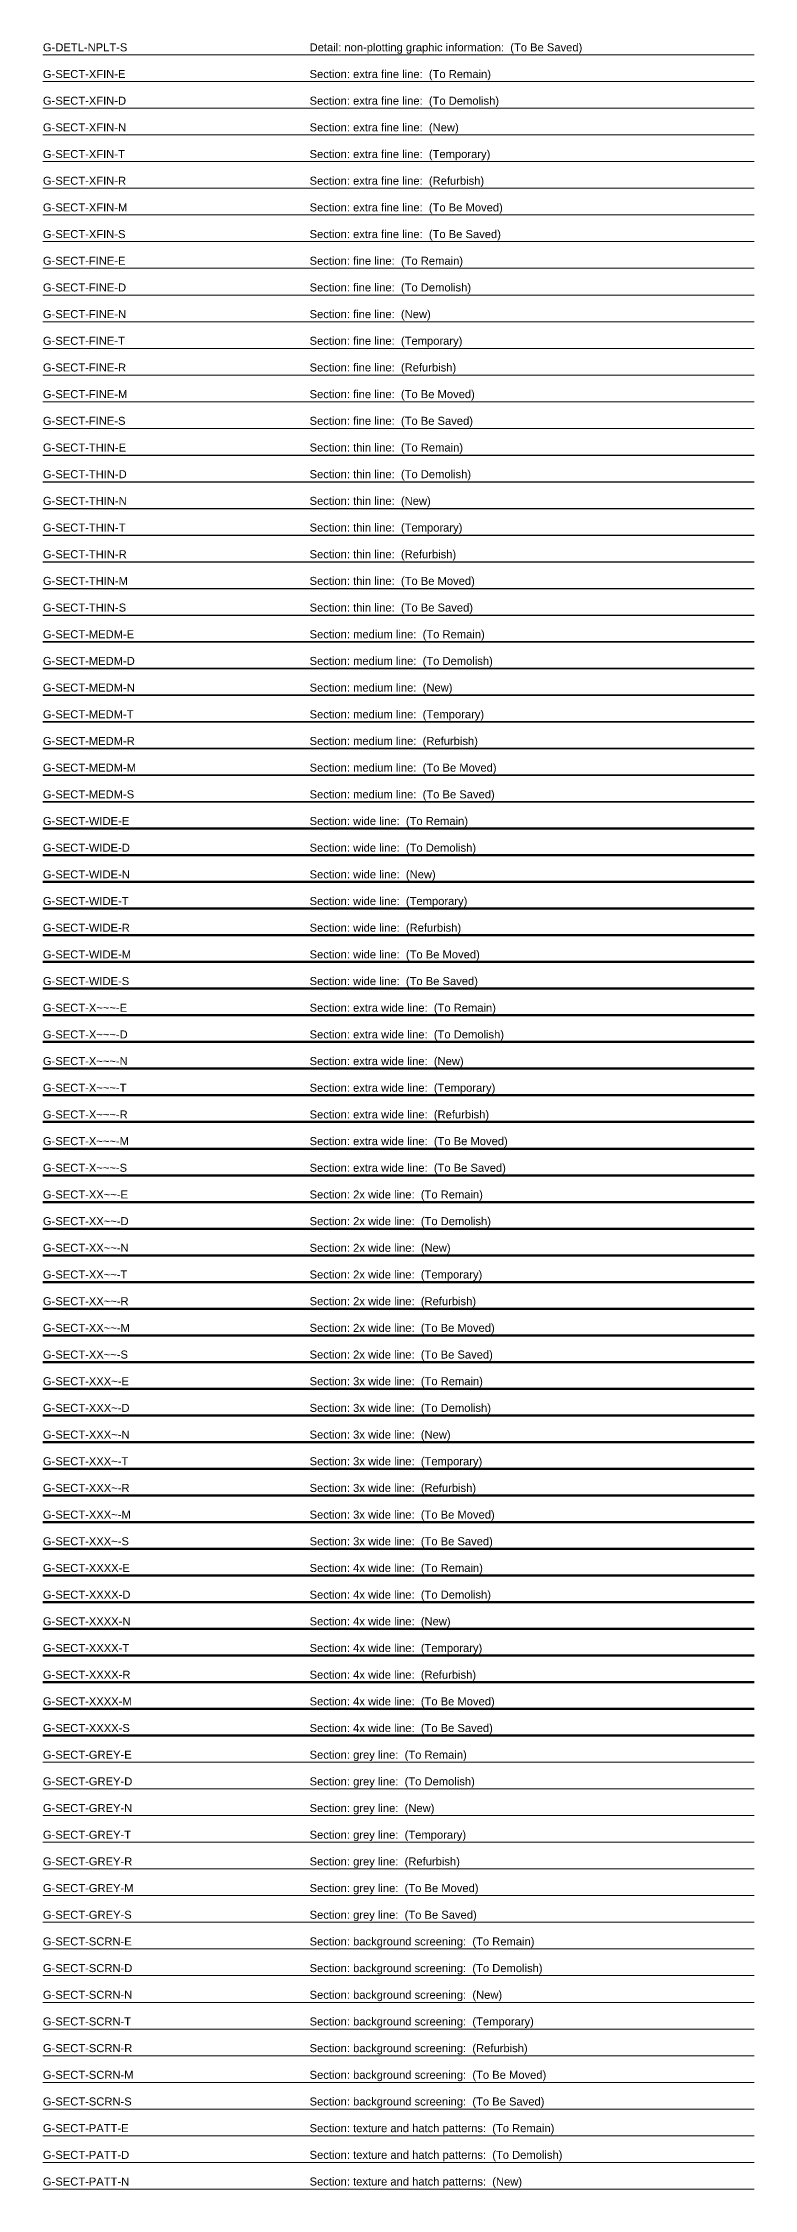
# Model space of a CAD drawing. Header units: millimetres. Extents: x 0 to 200, y -4838 to 3.
# Drawn here: x 0 to 200, y -3022 to -2419 of the extents above; entities that cross this region are included whole.
import ezdxf

# ---------------------------------------------------------------- set-up
doc = ezdxf.new("R2010")
doc.units = ezdxf.units.MM
doc.layers.add('G-DETL-NPLT-S', color=140, linetype='Continuous', lineweight=18, plot=False)
doc.layers.add('G-PLAN-NPLT-S', color=140, linetype='Continuous', lineweight=18, plot=False)
for name, color, linetype, lineweight in [('G-SECT-FINE-D', 11, 'Continuous', 18), ('G-SECT-FINE-E', 201, 'Continuous', 18), ('G-SECT-FINE-M', 51, 'Continuous', 18), ('G-SECT-FINE-N', 171, 'Continuous', 18), ('G-SECT-FINE-R', 131, 'Continuous', 18), ('G-SECT-FINE-S', 101, 'Continuous', 18), ('G-SECT-FINE-T', 31, 'Continuous', 18), ('G-SECT-GREY-D', 8, 'Continuous', 13), ('G-SECT-GREY-E', 8, 'Continuous', 13), ('G-SECT-GREY-M', 8, 'Continuous', 13), ('G-SECT-GREY-N', 8, 'Continuous', 13), ('G-SECT-GREY-R', 8, 'Continuous', 13), ('G-SECT-GREY-S', 8, 'Continuous', 13), ('G-SECT-GREY-T', 8, 'Continuous', 13), ('G-SECT-MEDM-D', 13, 'Continuous', 35), ('G-SECT-MEDM-E', 203, 'Continuous', 35), ('G-SECT-MEDM-M', 53, 'Continuous', 35), ('G-SECT-MEDM-N', 173, 'Continuous', 35), ('G-SECT-MEDM-R', 133, 'Continuous', 35), ('G-SECT-MEDM-S', 103, 'Continuous', 35), ('G-SECT-MEDM-T', 33, 'Continuous', 35), ('G-SECT-PATT-D', 19, 'Continuous', 13), ('G-SECT-PATT-E', 209, 'Continuous', 13), ('G-SECT-PATT-N', 179, 'Continuous', 13), ('G-SECT-SCRN-D', 9, 'Continuous', 13), ('G-SECT-SCRN-E', 9, 'Continuous', 13), ('G-SECT-SCRN-M', 9, 'Continuous', 13), ('G-SECT-SCRN-N', 9, 'Continuous', 13), ('G-SECT-SCRN-R', 9, 'Continuous', 13), ('G-SECT-SCRN-S', 9, 'Continuous', 13), ('G-SECT-SCRN-T', 9, 'Continuous', 13), ('G-SECT-THIN-D', 12, 'Continuous', 25), ('G-SECT-THIN-E', 202, 'Continuous', 25), ('G-SECT-THIN-M', 52, 'Continuous', 25), ('G-SECT-THIN-N', 172, 'Continuous', 25), ('G-SECT-THIN-R', 132, 'Continuous', 25), ('G-SECT-THIN-S', 102, 'Continuous', 25), ('G-SECT-THIN-T', 32, 'Continuous', 25), ('G-SECT-WIDE-D', 14, 'Continuous', 50), ('G-SECT-WIDE-E', 204, 'Continuous', 50), ('G-SECT-WIDE-M', 54, 'Continuous', 50), ('G-SECT-WIDE-N', 174, 'Continuous', 50), ('G-SECT-WIDE-R', 134, 'Continuous', 50), ('G-SECT-WIDE-S', 104, 'Continuous', 50), ('G-SECT-WIDE-T', 34, 'Continuous', 50), ('G-SECT-XFIN-D', 10, 'Continuous', 13), ('G-SECT-XFIN-E', 200, 'Continuous', 13), ('G-SECT-XFIN-M', 50, 'Continuous', 13), ('G-SECT-XFIN-N', 170, 'Continuous', 13), ('G-SECT-XFIN-R', 130, 'Continuous', 13), ('G-SECT-XFIN-S', 100, 'Continuous', 13), ('G-SECT-XFIN-T', 30, 'Continuous', 13), ('G-SECT-XXXX-D', 18, 'Continuous', 200), ('G-SECT-XXXX-E', 208, 'Continuous', 200), ('G-SECT-XXXX-M', 58, 'Continuous', 200), ('G-SECT-XXXX-N', 178, 'Continuous', 200), ('G-SECT-XXXX-R', 138, 'Continuous', 200), ('G-SECT-XXXX-S', 108, 'Continuous', 200), ('G-SECT-XXXX-T', 38, 'Continuous', 200), ('G-SECT-XXX~-D', 17, 'Continuous', 140), ('G-SECT-XXX~-E', 207, 'Continuous', 140), ('G-SECT-XXX~-M', 57, 'Continuous', 140), ('G-SECT-XXX~-N', 177, 'Continuous', 140), ('G-SECT-XXX~-R', 137, 'Continuous', 140), ('G-SECT-XXX~-S', 107, 'Continuous', 140), ('G-SECT-XXX~-T', 37, 'Continuous', 140), ('G-SECT-XX~~-D', 16, 'Continuous', 100), ('G-SECT-XX~~-E', 206, 'Continuous', 100), ('G-SECT-XX~~-M', 56, 'Continuous', 100), ('G-SECT-XX~~-N', 176, 'Continuous', 100), ('G-SECT-XX~~-R', 136, 'Continuous', 100), ('G-SECT-XX~~-S', 106, 'Continuous', 100), ('G-SECT-XX~~-T', 36, 'Continuous', 100), ('G-SECT-X~~~-D', 15, 'Continuous', 70), ('G-SECT-X~~~-E', 205, 'Continuous', 70), ('G-SECT-X~~~-M', 55, 'Continuous', 70), ('G-SECT-X~~~-N', 175, 'Continuous', 70), ('G-SECT-X~~~-R', 135, 'Continuous', 70), ('G-SECT-X~~~-S', 105, 'Continuous', 70), ('G-SECT-X~~~-T', 35, 'Continuous', 70)]:
    doc.layers.add(name, color=color, linetype=linetype, lineweight=lineweight)
doc.styles.get("Standard").update_dxf_attribs({"font": 'arial.ttf'})

# ---------------------------------------------------------------- blocks, each defined once
blk = doc.blocks.new('AecLayers_SingleLetter_Augmented_UpperPhasing_G_2D')
at = {"layer": 'G-DETL-NPLT-S'}
blk.add_line((0, -2422.5), (200, -2422.5), dxfattribs=at)
at = {"layer": 'G-SECT-FINE-D'}
blk.add_line((0, -2490), (200, -2490), dxfattribs=at)
at = {"layer": 'G-SECT-FINE-E'}
blk.add_line((0, -2482.5), (200, -2482.5), dxfattribs=at)
at = {"layer": 'G-SECT-FINE-M'}
blk.add_line((0, -2520), (200, -2520), dxfattribs=at)
at = {"layer": 'G-SECT-FINE-N'}
blk.add_line((0, -2497.5), (200, -2497.5), dxfattribs=at)
at = {"layer": 'G-SECT-FINE-R'}
blk.add_line((0, -2512.5), (200, -2512.5), dxfattribs=at)
at = {"layer": 'G-SECT-FINE-S'}
blk.add_line((0, -2527.5), (200, -2527.5), dxfattribs=at)
at = {"layer": 'G-SECT-FINE-T'}
blk.add_line((0, -2505), (200, -2505), dxfattribs=at)
at = {"layer": 'G-SECT-GREY-D'}
blk.add_line((0, -2910), (200, -2910), dxfattribs=at)
at = {"layer": 'G-SECT-GREY-E'}
blk.add_line((0, -2902.5), (200, -2902.5), dxfattribs=at)
at = {"layer": 'G-SECT-GREY-M'}
blk.add_line((0, -2940), (200, -2940), dxfattribs=at)
at = {"layer": 'G-SECT-GREY-N'}
blk.add_line((0, -2917.5), (200, -2917.5), dxfattribs=at)
at = {"layer": 'G-SECT-GREY-R'}
blk.add_line((0, -2932.5), (200, -2932.5), dxfattribs=at)
at = {"layer": 'G-SECT-GREY-S'}
blk.add_line((0, -2947.5), (200, -2947.5), dxfattribs=at)
at = {"layer": 'G-SECT-GREY-T'}
blk.add_line((0, -2925), (200, -2925), dxfattribs=at)
at = {"layer": 'G-SECT-MEDM-D'}
blk.add_line((0, -2595), (200, -2595), dxfattribs=at)
at = {"layer": 'G-SECT-MEDM-E'}
blk.add_line((0, -2587.5), (200, -2587.5), dxfattribs=at)
at = {"layer": 'G-SECT-MEDM-M'}
blk.add_line((0, -2625), (200, -2625), dxfattribs=at)
at = {"layer": 'G-SECT-MEDM-N'}
blk.add_line((0, -2602.5), (200, -2602.5), dxfattribs=at)
at = {"layer": 'G-SECT-MEDM-R'}
blk.add_line((0, -2617.5), (200, -2617.5), dxfattribs=at)
at = {"layer": 'G-SECT-MEDM-S'}
blk.add_line((0, -2632.5), (200, -2632.5), dxfattribs=at)
at = {"layer": 'G-SECT-MEDM-T'}
blk.add_line((0, -2610), (200, -2610), dxfattribs=at)
at = {"layer": 'G-SECT-PATT-D'}
blk.add_line((0, -3015), (200, -3015), dxfattribs=at)
at = {"layer": 'G-SECT-PATT-E'}
blk.add_line((0, -3007.5), (200, -3007.5), dxfattribs=at)
at = {"layer": 'G-SECT-PATT-N'}
blk.add_line((0, -3022.5), (200, -3022.5), dxfattribs=at)
at = {"layer": 'G-SECT-SCRN-D'}
blk.add_line((0, -2962.5), (200, -2962.5), dxfattribs=at)
at = {"layer": 'G-SECT-SCRN-E'}
blk.add_line((0, -2955), (200, -2955), dxfattribs=at)
at = {"layer": 'G-SECT-SCRN-M'}
blk.add_line((0, -2992.5), (200, -2992.5), dxfattribs=at)
at = {"layer": 'G-SECT-SCRN-N'}
blk.add_line((0, -2970), (200, -2970), dxfattribs=at)
at = {"layer": 'G-SECT-SCRN-R'}
blk.add_line((0, -2985), (200, -2985), dxfattribs=at)
at = {"layer": 'G-SECT-SCRN-S'}
blk.add_line((0, -3000), (200, -3000), dxfattribs=at)
at = {"layer": 'G-SECT-SCRN-T'}
blk.add_line((0, -2977.5), (200, -2977.5), dxfattribs=at)
at = {"layer": 'G-SECT-THIN-D'}
blk.add_line((0, -2542.5), (200, -2542.5), dxfattribs=at)
at = {"layer": 'G-SECT-THIN-E'}
blk.add_line((0, -2535), (200, -2535), dxfattribs=at)
at = {"layer": 'G-SECT-THIN-M'}
blk.add_line((0, -2572.5), (200, -2572.5), dxfattribs=at)
at = {"layer": 'G-SECT-THIN-N'}
blk.add_line((0, -2550), (200, -2550), dxfattribs=at)
at = {"layer": 'G-SECT-THIN-R'}
blk.add_line((0, -2565), (200, -2565), dxfattribs=at)
at = {"layer": 'G-SECT-THIN-S'}
blk.add_line((0, -2580), (200, -2580), dxfattribs=at)
at = {"layer": 'G-SECT-THIN-T'}
blk.add_line((0, -2557.5), (200, -2557.5), dxfattribs=at)
at = {"layer": 'G-SECT-WIDE-D'}
blk.add_line((0, -2647.5), (200, -2647.5), dxfattribs=at)
at = {"layer": 'G-SECT-WIDE-E'}
blk.add_line((0, -2640), (200, -2640), dxfattribs=at)
at = {"layer": 'G-SECT-WIDE-M'}
blk.add_line((0, -2677.5), (200, -2677.5), dxfattribs=at)
at = {"layer": 'G-SECT-WIDE-N'}
blk.add_line((0, -2655), (200, -2655), dxfattribs=at)
at = {"layer": 'G-SECT-WIDE-R'}
blk.add_line((0, -2670), (200, -2670), dxfattribs=at)
at = {"layer": 'G-SECT-WIDE-S'}
blk.add_line((0, -2685), (200, -2685), dxfattribs=at)
at = {"layer": 'G-SECT-WIDE-T'}
blk.add_line((0, -2662.5), (200, -2662.5), dxfattribs=at)
at = {"layer": 'G-SECT-XFIN-D'}
blk.add_line((0, -2437.5), (200, -2437.5), dxfattribs=at)
at = {"layer": 'G-SECT-XFIN-E'}
blk.add_line((0, -2430), (200, -2430), dxfattribs=at)
at = {"layer": 'G-SECT-XFIN-M'}
blk.add_line((0, -2467.5), (200, -2467.5), dxfattribs=at)
at = {"layer": 'G-SECT-XFIN-N'}
blk.add_line((0, -2445), (200, -2445), dxfattribs=at)
at = {"layer": 'G-SECT-XFIN-R'}
blk.add_line((0, -2460), (200, -2460), dxfattribs=at)
at = {"layer": 'G-SECT-XFIN-S'}
blk.add_line((0, -2475), (200, -2475), dxfattribs=at)
at = {"layer": 'G-SECT-XFIN-T'}
blk.add_line((0, -2452.5), (200, -2452.5), dxfattribs=at)
at = {"layer": 'G-SECT-XXXX-D'}
blk.add_line((0, -2857.5), (200, -2857.5), dxfattribs=at)
at = {"layer": 'G-SECT-XXXX-E'}
blk.add_line((0, -2850), (200, -2850), dxfattribs=at)
at = {"layer": 'G-SECT-XXXX-M'}
blk.add_line((0, -2887.5), (200, -2887.5), dxfattribs=at)
at = {"layer": 'G-SECT-XXXX-N'}
blk.add_line((0, -2865), (200, -2865), dxfattribs=at)
at = {"layer": 'G-SECT-XXXX-R'}
blk.add_line((0, -2880), (200, -2880), dxfattribs=at)
at = {"layer": 'G-SECT-XXXX-S'}
blk.add_line((0, -2895), (200, -2895), dxfattribs=at)
at = {"layer": 'G-SECT-XXXX-T'}
blk.add_line((0, -2872.5), (200, -2872.5), dxfattribs=at)
at = {"layer": 'G-SECT-XXX~-D'}
blk.add_line((0, -2805), (200, -2805), dxfattribs=at)
at = {"layer": 'G-SECT-XXX~-E'}
blk.add_line((0, -2797.5), (200, -2797.5), dxfattribs=at)
at = {"layer": 'G-SECT-XXX~-M'}
blk.add_line((0, -2835), (200, -2835), dxfattribs=at)
at = {"layer": 'G-SECT-XXX~-N'}
blk.add_line((0, -2812.5), (200, -2812.5), dxfattribs=at)
at = {"layer": 'G-SECT-XXX~-R'}
blk.add_line((0, -2827.5), (200, -2827.5), dxfattribs=at)
at = {"layer": 'G-SECT-XXX~-S'}
blk.add_line((0, -2842.5), (200, -2842.5), dxfattribs=at)
at = {"layer": 'G-SECT-XXX~-T'}
blk.add_line((0, -2820), (200, -2820), dxfattribs=at)
at = {"layer": 'G-SECT-XX~~-D'}
blk.add_line((0, -2752.5), (200, -2752.5), dxfattribs=at)
at = {"layer": 'G-SECT-XX~~-E'}
blk.add_line((0, -2745), (200, -2745), dxfattribs=at)
at = {"layer": 'G-SECT-XX~~-M'}
blk.add_line((0, -2782.5), (200, -2782.5), dxfattribs=at)
at = {"layer": 'G-SECT-XX~~-N'}
blk.add_line((0, -2760), (200, -2760), dxfattribs=at)
at = {"layer": 'G-SECT-XX~~-R'}
blk.add_line((0, -2775), (200, -2775), dxfattribs=at)
at = {"layer": 'G-SECT-XX~~-S'}
blk.add_line((0, -2790), (200, -2790), dxfattribs=at)
at = {"layer": 'G-SECT-XX~~-T'}
blk.add_line((0, -2767.5), (200, -2767.5), dxfattribs=at)
at = {"layer": 'G-SECT-X~~~-D'}
blk.add_line((0, -2700), (200, -2700), dxfattribs=at)
at = {"layer": 'G-SECT-X~~~-E'}
blk.add_line((0, -2692.5), (200, -2692.5), dxfattribs=at)
at = {"layer": 'G-SECT-X~~~-M'}
blk.add_line((0, -2730), (200, -2730), dxfattribs=at)
at = {"layer": 'G-SECT-X~~~-N'}
blk.add_line((0, -2707.5), (200, -2707.5), dxfattribs=at)
at = {"layer": 'G-SECT-X~~~-R'}
blk.add_line((0, -2722.5), (200, -2722.5), dxfattribs=at)
at = {"layer": 'G-SECT-X~~~-S'}
blk.add_line((0, -2737.5), (200, -2737.5), dxfattribs=at)
at = {"layer": 'G-SECT-X~~~-T'}
blk.add_line((0, -2715), (200, -2715), dxfattribs=at)
at = {"layer": 'G-DETL-NPLT-S'}
for s, p in [('G-DETL-NPLT-S', (0, -2421.5)), ('Detail: non-plotting graphic information:  (To Be Saved)', (75, -2421.5))]:
    blk.add_text(s, height=2.25, dxfattribs=at).set_placement(p)
at = {"layer": 'G-SECT-FINE-D'}
for s, p in [('G-SECT-FINE-D', (0, -2489)), ('Section: fine line:  (To Demolish)', (75, -2489))]:
    blk.add_text(s, height=2.25, dxfattribs=at).set_placement(p)
at = {"layer": 'G-SECT-FINE-E'}
for s, p in [('G-SECT-FINE-E', (0, -2481.5)), ('Section: fine line:  (To Remain)', (75, -2481.5))]:
    blk.add_text(s, height=2.25, dxfattribs=at).set_placement(p)
at = {"layer": 'G-SECT-FINE-M'}
for s, p in [('G-SECT-FINE-M', (0, -2519)), ('Section: fine line:  (To Be Moved)', (75, -2519))]:
    blk.add_text(s, height=2.25, dxfattribs=at).set_placement(p)
at = {"layer": 'G-SECT-FINE-N'}
for s, p in [('G-SECT-FINE-N', (0, -2496.5)), ('Section: fine line:  (New)', (75, -2496.5))]:
    blk.add_text(s, height=2.25, dxfattribs=at).set_placement(p)
at = {"layer": 'G-SECT-FINE-R'}
for s, p in [('G-SECT-FINE-R', (0, -2511.5)), ('Section: fine line:  (Refurbish)', (75, -2511.5))]:
    blk.add_text(s, height=2.25, dxfattribs=at).set_placement(p)
at = {"layer": 'G-SECT-FINE-S'}
for s, p in [('G-SECT-FINE-S', (0, -2526.5)), ('Section: fine line:  (To Be Saved)', (75, -2526.5))]:
    blk.add_text(s, height=2.25, dxfattribs=at).set_placement(p)
at = {"layer": 'G-SECT-FINE-T'}
for s, p in [('G-SECT-FINE-T', (0, -2504)), ('Section: fine line:  (Temporary)', (75, -2504))]:
    blk.add_text(s, height=2.25, dxfattribs=at).set_placement(p)
at = {"layer": 'G-SECT-GREY-D'}
for s, p in [('G-SECT-GREY-D', (0, -2909)), ('Section: grey line:  (To Demolish)', (75, -2909))]:
    blk.add_text(s, height=2.25, dxfattribs=at).set_placement(p)
at = {"layer": 'G-SECT-GREY-E'}
for s, p in [('G-SECT-GREY-E', (0, -2901.5)), ('Section: grey line:  (To Remain)', (75, -2901.5))]:
    blk.add_text(s, height=2.25, dxfattribs=at).set_placement(p)
at = {"layer": 'G-SECT-GREY-M'}
for s, p in [('G-SECT-GREY-M', (0, -2939)), ('Section: grey line:  (To Be Moved)', (75, -2939))]:
    blk.add_text(s, height=2.25, dxfattribs=at).set_placement(p)
at = {"layer": 'G-SECT-GREY-N'}
for s, p in [('G-SECT-GREY-N', (0, -2916.5)), ('Section: grey line:  (New)', (75, -2916.5))]:
    blk.add_text(s, height=2.25, dxfattribs=at).set_placement(p)
at = {"layer": 'G-SECT-GREY-R'}
for s, p in [('G-SECT-GREY-R', (0, -2931.5)), ('Section: grey line:  (Refurbish)', (75, -2931.5))]:
    blk.add_text(s, height=2.25, dxfattribs=at).set_placement(p)
at = {"layer": 'G-SECT-GREY-S'}
for s, p in [('G-SECT-GREY-S', (0, -2946.5)), ('Section: grey line:  (To Be Saved)', (75, -2946.5))]:
    blk.add_text(s, height=2.25, dxfattribs=at).set_placement(p)
at = {"layer": 'G-SECT-GREY-T'}
for s, p in [('G-SECT-GREY-T', (0, -2924)), ('Section: grey line:  (Temporary)', (75, -2924))]:
    blk.add_text(s, height=2.25, dxfattribs=at).set_placement(p)
at = {"layer": 'G-SECT-MEDM-D'}
for s, p in [('G-SECT-MEDM-D', (0, -2594)), ('Section: medium line:  (To Demolish)', (75, -2594))]:
    blk.add_text(s, height=2.25, dxfattribs=at).set_placement(p)
at = {"layer": 'G-SECT-MEDM-E'}
for s, p in [('G-SECT-MEDM-E', (0, -2586.5)), ('Section: medium line:  (To Remain)', (75, -2586.5))]:
    blk.add_text(s, height=2.25, dxfattribs=at).set_placement(p)
at = {"layer": 'G-SECT-MEDM-M'}
for s, p in [('G-SECT-MEDM-M', (0, -2624)), ('Section: medium line:  (To Be Moved)', (75, -2624))]:
    blk.add_text(s, height=2.25, dxfattribs=at).set_placement(p)
at = {"layer": 'G-SECT-MEDM-N'}
for s, p in [('G-SECT-MEDM-N', (0, -2601.5)), ('Section: medium line:  (New)', (75, -2601.5))]:
    blk.add_text(s, height=2.25, dxfattribs=at).set_placement(p)
at = {"layer": 'G-SECT-MEDM-R'}
for s, p in [('G-SECT-MEDM-R', (0, -2616.5)), ('Section: medium line:  (Refurbish)', (75, -2616.5))]:
    blk.add_text(s, height=2.25, dxfattribs=at).set_placement(p)
at = {"layer": 'G-SECT-MEDM-S'}
for s, p in [('G-SECT-MEDM-S', (0, -2631.5)), ('Section: medium line:  (To Be Saved)', (75, -2631.5))]:
    blk.add_text(s, height=2.25, dxfattribs=at).set_placement(p)
at = {"layer": 'G-SECT-MEDM-T'}
for s, p in [('G-SECT-MEDM-T', (0, -2609)), ('Section: medium line:  (Temporary)', (75, -2609))]:
    blk.add_text(s, height=2.25, dxfattribs=at).set_placement(p)
at = {"layer": 'G-SECT-PATT-D'}
for s, p in [('G-SECT-PATT-D', (0, -3014)), ('Section: texture and hatch patterns:  (To Demolish)', (75, -3014))]:
    blk.add_text(s, height=2.25, dxfattribs=at).set_placement(p)
at = {"layer": 'G-SECT-PATT-E'}
for s, p in [('G-SECT-PATT-E', (0, -3006.5)), ('Section: texture and hatch patterns:  (To Remain)', (75, -3006.5))]:
    blk.add_text(s, height=2.25, dxfattribs=at).set_placement(p)
at = {"layer": 'G-SECT-PATT-N'}
for s, p in [('G-SECT-PATT-N', (0, -3021.5)), ('Section: texture and hatch patterns:  (New)', (75, -3021.5))]:
    blk.add_text(s, height=2.25, dxfattribs=at).set_placement(p)
at = {"layer": 'G-SECT-SCRN-D'}
for s, p in [('G-SECT-SCRN-D', (0, -2961.5)), ('Section: background screening:  (To Demolish)', (75, -2961.5))]:
    blk.add_text(s, height=2.25, dxfattribs=at).set_placement(p)
at = {"layer": 'G-SECT-SCRN-E'}
for s, p in [('G-SECT-SCRN-E', (0, -2954)), ('Section: background screening:  (To Remain)', (75, -2954))]:
    blk.add_text(s, height=2.25, dxfattribs=at).set_placement(p)
at = {"layer": 'G-SECT-SCRN-M'}
for s, p in [('G-SECT-SCRN-M', (0, -2991.5)), ('Section: background screening:  (To Be Moved)', (75, -2991.5))]:
    blk.add_text(s, height=2.25, dxfattribs=at).set_placement(p)
at = {"layer": 'G-SECT-SCRN-N'}
for s, p in [('G-SECT-SCRN-N', (0, -2969)), ('Section: background screening:  (New)', (75, -2969))]:
    blk.add_text(s, height=2.25, dxfattribs=at).set_placement(p)
at = {"layer": 'G-SECT-SCRN-R'}
for s, p in [('G-SECT-SCRN-R', (0, -2984)), ('Section: background screening:  (Refurbish)', (75, -2984))]:
    blk.add_text(s, height=2.25, dxfattribs=at).set_placement(p)
at = {"layer": 'G-SECT-SCRN-S'}
for s, p in [('G-SECT-SCRN-S', (0, -2999)), ('Section: background screening:  (To Be Saved)', (75, -2999))]:
    blk.add_text(s, height=2.25, dxfattribs=at).set_placement(p)
at = {"layer": 'G-SECT-SCRN-T'}
for s, p in [('G-SECT-SCRN-T', (0, -2976.5)), ('Section: background screening:  (Temporary)', (75, -2976.5))]:
    blk.add_text(s, height=2.25, dxfattribs=at).set_placement(p)
at = {"layer": 'G-SECT-THIN-D'}
for s, p in [('G-SECT-THIN-D', (0, -2541.5)), ('Section: thin line:  (To Demolish)', (75, -2541.5))]:
    blk.add_text(s, height=2.25, dxfattribs=at).set_placement(p)
at = {"layer": 'G-SECT-THIN-E'}
for s, p in [('G-SECT-THIN-E', (0, -2534)), ('Section: thin line:  (To Remain)', (75, -2534))]:
    blk.add_text(s, height=2.25, dxfattribs=at).set_placement(p)
at = {"layer": 'G-SECT-THIN-M'}
for s, p in [('G-SECT-THIN-M', (0, -2571.5)), ('Section: thin line:  (To Be Moved)', (75, -2571.5))]:
    blk.add_text(s, height=2.25, dxfattribs=at).set_placement(p)
at = {"layer": 'G-SECT-THIN-N'}
for s, p in [('G-SECT-THIN-N', (0, -2549)), ('Section: thin line:  (New)', (75, -2549))]:
    blk.add_text(s, height=2.25, dxfattribs=at).set_placement(p)
at = {"layer": 'G-SECT-THIN-R'}
for s, p in [('G-SECT-THIN-R', (0, -2564)), ('Section: thin line:  (Refurbish)', (75, -2564))]:
    blk.add_text(s, height=2.25, dxfattribs=at).set_placement(p)
at = {"layer": 'G-SECT-THIN-S'}
for s, p in [('G-SECT-THIN-S', (0, -2579)), ('Section: thin line:  (To Be Saved)', (75, -2579))]:
    blk.add_text(s, height=2.25, dxfattribs=at).set_placement(p)
at = {"layer": 'G-SECT-THIN-T'}
for s, p in [('G-SECT-THIN-T', (0, -2556.5)), ('Section: thin line:  (Temporary)', (75, -2556.5))]:
    blk.add_text(s, height=2.25, dxfattribs=at).set_placement(p)
at = {"layer": 'G-SECT-WIDE-D'}
for s, p in [('G-SECT-WIDE-D', (0, -2646.5)), ('Section: wide line:  (To Demolish)', (75, -2646.5))]:
    blk.add_text(s, height=2.25, dxfattribs=at).set_placement(p)
at = {"layer": 'G-SECT-WIDE-E'}
for s, p in [('G-SECT-WIDE-E', (0, -2639)), ('Section: wide line:  (To Remain)', (75, -2639))]:
    blk.add_text(s, height=2.25, dxfattribs=at).set_placement(p)
at = {"layer": 'G-SECT-WIDE-M'}
for s, p in [('G-SECT-WIDE-M', (0, -2676.5)), ('Section: wide line:  (To Be Moved)', (75, -2676.5))]:
    blk.add_text(s, height=2.25, dxfattribs=at).set_placement(p)
at = {"layer": 'G-SECT-WIDE-N'}
for s, p in [('G-SECT-WIDE-N', (0, -2654)), ('Section: wide line:  (New)', (75, -2654))]:
    blk.add_text(s, height=2.25, dxfattribs=at).set_placement(p)
at = {"layer": 'G-SECT-WIDE-R'}
for s, p in [('G-SECT-WIDE-R', (0, -2669)), ('Section: wide line:  (Refurbish)', (75, -2669))]:
    blk.add_text(s, height=2.25, dxfattribs=at).set_placement(p)
at = {"layer": 'G-SECT-WIDE-S'}
for s, p in [('G-SECT-WIDE-S', (0, -2684)), ('Section: wide line:  (To Be Saved)', (75, -2684))]:
    blk.add_text(s, height=2.25, dxfattribs=at).set_placement(p)
at = {"layer": 'G-SECT-WIDE-T'}
for s, p in [('G-SECT-WIDE-T', (0, -2661.5)), ('Section: wide line:  (Temporary)', (75, -2661.5))]:
    blk.add_text(s, height=2.25, dxfattribs=at).set_placement(p)
at = {"layer": 'G-SECT-XFIN-D'}
for s, p in [('G-SECT-XFIN-D', (0, -2436.5)), ('Section: extra fine line:  (To Demolish)', (75, -2436.5))]:
    blk.add_text(s, height=2.25, dxfattribs=at).set_placement(p)
at = {"layer": 'G-SECT-XFIN-E'}
for s, p in [('G-SECT-XFIN-E', (0, -2429)), ('Section: extra fine line:  (To Remain)', (75, -2429))]:
    blk.add_text(s, height=2.25, dxfattribs=at).set_placement(p)
at = {"layer": 'G-SECT-XFIN-M'}
for s, p in [('G-SECT-XFIN-M', (0, -2466.5)), ('Section: extra fine line:  (To Be Moved)', (75, -2466.5))]:
    blk.add_text(s, height=2.25, dxfattribs=at).set_placement(p)
at = {"layer": 'G-SECT-XFIN-N'}
for s, p in [('G-SECT-XFIN-N', (0, -2444)), ('Section: extra fine line:  (New)', (75, -2444))]:
    blk.add_text(s, height=2.25, dxfattribs=at).set_placement(p)
at = {"layer": 'G-SECT-XFIN-R'}
for s, p in [('G-SECT-XFIN-R', (0, -2459)), ('Section: extra fine line:  (Refurbish)', (75, -2459))]:
    blk.add_text(s, height=2.25, dxfattribs=at).set_placement(p)
at = {"layer": 'G-SECT-XFIN-S'}
for s, p in [('G-SECT-XFIN-S', (0, -2474)), ('Section: extra fine line:  (To Be Saved)', (75, -2474))]:
    blk.add_text(s, height=2.25, dxfattribs=at).set_placement(p)
at = {"layer": 'G-SECT-XFIN-T'}
for s, p in [('G-SECT-XFIN-T', (0, -2451.5)), ('Section: extra fine line:  (Temporary)', (75, -2451.5))]:
    blk.add_text(s, height=2.25, dxfattribs=at).set_placement(p)
at = {"layer": 'G-SECT-XXXX-D'}
for s, p in [('G-SECT-XXXX-D', (0, -2856.5)), ('Section: 4x wide line:  (To Demolish)', (75, -2856.5))]:
    blk.add_text(s, height=2.25, dxfattribs=at).set_placement(p)
at = {"layer": 'G-SECT-XXXX-E'}
for s, p in [('G-SECT-XXXX-E', (0, -2849)), ('Section: 4x wide line:  (To Remain)', (75, -2849))]:
    blk.add_text(s, height=2.25, dxfattribs=at).set_placement(p)
at = {"layer": 'G-SECT-XXXX-M'}
for s, p in [('G-SECT-XXXX-M', (0, -2886.5)), ('Section: 4x wide line:  (To Be Moved)', (75, -2886.5))]:
    blk.add_text(s, height=2.25, dxfattribs=at).set_placement(p)
at = {"layer": 'G-SECT-XXXX-N'}
for s, p in [('G-SECT-XXXX-N', (0, -2864)), ('Section: 4x wide line:  (New)', (75, -2864))]:
    blk.add_text(s, height=2.25, dxfattribs=at).set_placement(p)
at = {"layer": 'G-SECT-XXXX-R'}
for s, p in [('G-SECT-XXXX-R', (0, -2879)), ('Section: 4x wide line:  (Refurbish)', (75, -2879))]:
    blk.add_text(s, height=2.25, dxfattribs=at).set_placement(p)
at = {"layer": 'G-SECT-XXXX-S'}
for s, p in [('G-SECT-XXXX-S', (0, -2894)), ('Section: 4x wide line:  (To Be Saved)', (75, -2894))]:
    blk.add_text(s, height=2.25, dxfattribs=at).set_placement(p)
at = {"layer": 'G-SECT-XXXX-T'}
for s, p in [('G-SECT-XXXX-T', (0, -2871.5)), ('Section: 4x wide line:  (Temporary)', (75, -2871.5))]:
    blk.add_text(s, height=2.25, dxfattribs=at).set_placement(p)
at = {"layer": 'G-SECT-XXX~-D'}
for s, p in [('G-SECT-XXX~-D', (0, -2804)), ('Section: 3x wide line:  (To Demolish)', (75, -2804))]:
    blk.add_text(s, height=2.25, dxfattribs=at).set_placement(p)
at = {"layer": 'G-SECT-XXX~-E'}
for s, p in [('G-SECT-XXX~-E', (0, -2796.5)), ('Section: 3x wide line:  (To Remain)', (75, -2796.5))]:
    blk.add_text(s, height=2.25, dxfattribs=at).set_placement(p)
at = {"layer": 'G-SECT-XXX~-M'}
for s, p in [('G-SECT-XXX~-M', (0, -2834)), ('Section: 3x wide line:  (To Be Moved)', (75, -2834))]:
    blk.add_text(s, height=2.25, dxfattribs=at).set_placement(p)
at = {"layer": 'G-SECT-XXX~-N'}
for s, p in [('G-SECT-XXX~-N', (0, -2811.5)), ('Section: 3x wide line:  (New)', (75, -2811.5))]:
    blk.add_text(s, height=2.25, dxfattribs=at).set_placement(p)
at = {"layer": 'G-SECT-XXX~-R'}
for s, p in [('G-SECT-XXX~-R', (0, -2826.5)), ('Section: 3x wide line:  (Refurbish)', (75, -2826.5))]:
    blk.add_text(s, height=2.25, dxfattribs=at).set_placement(p)
at = {"layer": 'G-SECT-XXX~-S'}
for s, p in [('G-SECT-XXX~-S', (0, -2841.5)), ('Section: 3x wide line:  (To Be Saved)', (75, -2841.5))]:
    blk.add_text(s, height=2.25, dxfattribs=at).set_placement(p)
at = {"layer": 'G-SECT-XXX~-T'}
for s, p in [('G-SECT-XXX~-T', (0, -2819)), ('Section: 3x wide line:  (Temporary)', (75, -2819))]:
    blk.add_text(s, height=2.25, dxfattribs=at).set_placement(p)
at = {"layer": 'G-SECT-XX~~-D'}
for s, p in [('G-SECT-XX~~-D', (0, -2751.5)), ('Section: 2x wide line:  (To Demolish)', (75, -2751.5))]:
    blk.add_text(s, height=2.25, dxfattribs=at).set_placement(p)
at = {"layer": 'G-SECT-XX~~-E'}
for s, p in [('G-SECT-XX~~-E', (0, -2744)), ('Section: 2x wide line:  (To Remain)', (75, -2744))]:
    blk.add_text(s, height=2.25, dxfattribs=at).set_placement(p)
at = {"layer": 'G-SECT-XX~~-M'}
for s, p in [('G-SECT-XX~~-M', (0, -2781.5)), ('Section: 2x wide line:  (To Be Moved)', (75, -2781.5))]:
    blk.add_text(s, height=2.25, dxfattribs=at).set_placement(p)
at = {"layer": 'G-SECT-XX~~-N'}
for s, p in [('G-SECT-XX~~-N', (0, -2759)), ('Section: 2x wide line:  (New)', (75, -2759))]:
    blk.add_text(s, height=2.25, dxfattribs=at).set_placement(p)
at = {"layer": 'G-SECT-XX~~-R'}
for s, p in [('G-SECT-XX~~-R', (0, -2774)), ('Section: 2x wide line:  (Refurbish)', (75, -2774))]:
    blk.add_text(s, height=2.25, dxfattribs=at).set_placement(p)
at = {"layer": 'G-SECT-XX~~-S'}
for s, p in [('G-SECT-XX~~-S', (0, -2789)), ('Section: 2x wide line:  (To Be Saved)', (75, -2789))]:
    blk.add_text(s, height=2.25, dxfattribs=at).set_placement(p)
at = {"layer": 'G-SECT-XX~~-T'}
for s, p in [('G-SECT-XX~~-T', (0, -2766.5)), ('Section: 2x wide line:  (Temporary)', (75, -2766.5))]:
    blk.add_text(s, height=2.25, dxfattribs=at).set_placement(p)
at = {"layer": 'G-SECT-X~~~-D'}
for s, p in [('G-SECT-X~~~-D', (0, -2699)), ('Section: extra wide line:  (To Demolish)', (75, -2699))]:
    blk.add_text(s, height=2.25, dxfattribs=at).set_placement(p)
at = {"layer": 'G-SECT-X~~~-E'}
for s, p in [('G-SECT-X~~~-E', (0, -2691.5)), ('Section: extra wide line:  (To Remain)', (75, -2691.5))]:
    blk.add_text(s, height=2.25, dxfattribs=at).set_placement(p)
at = {"layer": 'G-SECT-X~~~-M'}
for s, p in [('G-SECT-X~~~-M', (0, -2729)), ('Section: extra wide line:  (To Be Moved)', (75, -2729))]:
    blk.add_text(s, height=2.25, dxfattribs=at).set_placement(p)
at = {"layer": 'G-SECT-X~~~-N'}
for s, p in [('G-SECT-X~~~-N', (0, -2706.5)), ('Section: extra wide line:  (New)', (75, -2706.5))]:
    blk.add_text(s, height=2.25, dxfattribs=at).set_placement(p)
at = {"layer": 'G-SECT-X~~~-R'}
for s, p in [('G-SECT-X~~~-R', (0, -2721.5)), ('Section: extra wide line:  (Refurbish)', (75, -2721.5))]:
    blk.add_text(s, height=2.25, dxfattribs=at).set_placement(p)
at = {"layer": 'G-SECT-X~~~-S'}
for s, p in [('G-SECT-X~~~-S', (0, -2736.5)), ('Section: extra wide line:  (To Be Saved)', (75, -2736.5))]:
    blk.add_text(s, height=2.25, dxfattribs=at).set_placement(p)
at = {"layer": 'G-SECT-X~~~-T'}
for s, p in [('G-SECT-X~~~-T', (0, -2714)), ('Section: extra wide line:  (Temporary)', (75, -2714))]:
    blk.add_text(s, height=2.25, dxfattribs=at).set_placement(p)

msp = doc.modelspace()

# ---------------------------------------------------------------- block references
at = {"layer": 'G-PLAN-NPLT-S'}
msp.add_blockref('AecLayers_SingleLetter_Augmented_UpperPhasing_G_2D', (0, 0), dxfattribs=at)

doc.saveas('drawing.dxf')
